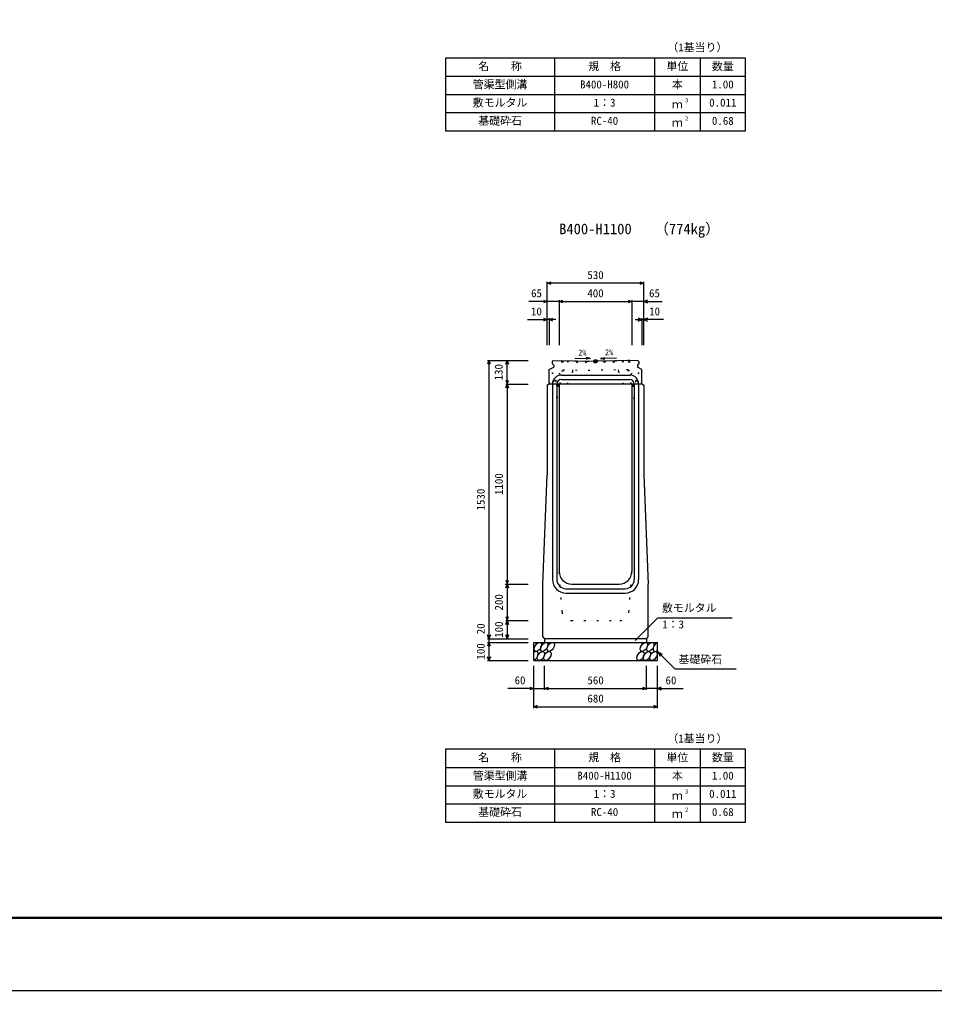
# Model space of a CAD drawing. Units: millimetres, scale not verified. Extents: x -12600 to 12600, y -5940 to 5940.
# Drawn here: x 1032 to 6064, y -5940 to -601 of the extents above; entities that cross this region are included whole.
import ezdxf
from ezdxf.enums import TextEntityAlignment as Align

# ---------------------------------------------------------------- set-up
doc = ezdxf.new("R2010")
doc.units = ezdxf.units.MM
doc.header["$LTSCALE"] = 40
doc.header["$PDMODE"] = 32
doc.header["$PDSIZE"] = 20
doc.linetypes.add('DOTTED', pattern=[1.75, 0.25, -1.5])
for name, color, linetype, lineweight in [('0-0_DIM', 7, 'Continuous', 25), ('0-1_Defpoints', 5, 'Continuous', 25), ('0-2_HATCH', 6, 'Continuous', 25), ('0-3_HYO', 3, 'Continuous', 25), ('0-4_HYO2', 4, 'Continuous', 25), ('0-5_OUTLINE', 3, 'Continuous', 25), ('0-6_OUTLINE2', 4, 'DOTTED', 25), ('0-7_TXT', 7, 'Continuous', 25), ('0-8_WAKU', 3, 'Continuous', 25)]:
    doc.layers.add(name, color=color, linetype=linetype, lineweight=lineweight)
doc.styles.add('ＭＳ ゴシック', font='')
doc.styles.get('ＭＳ ゴシック').set_extended_font_data('MS Gothic')

msp = doc.modelspace()

# ---------------------------------------------------------------- linework, layer by layer
at = {"layer": '0-0_DIM'}
for p, q in [((3935, -2391.54), (3935, -2044.04)), ((4465, -2051.54), (3935, -2051.54)), ((4465, -2391.54), (4465, -2044.04)), ((3935, -2151.54), (3833.02, -2151.54)), ((4000, -2151.54), (3935, -2151.54)), ((4000, -2144.04), (4000, -2391.54)), ((4000, -2151.54), (4400, -2151.54)), ((4400, -2144.04), (4400, -2391.54)), ((4465, -2151.54), (4400, -2151.54)), ((4465, -2151.54), (4566.98, -2151.54)), ((3826.62, -2251.54), (3935, -2251.54)), ((3945, -2251.54), (3935, -2251.54)), ((3945, -2244.04), (3945, -2391.54)), ((3981.3, -2251.54), (3945, -2251.54)), ((4418.7, -2251.54), (4455, -2251.54)), ((4455, -2244.04), (4455, -2391.54)), ((4455, -2251.54), (4465, -2251.54)), ((4573.38, -2251.54), (4465, -2251.54)), ((3606.5, -2475.54), (3829, -2475.54)), ((3614, -2475.54), (3614, -4005.54)), ((3714, -2605.54), (3714, -2475.54)), ((3706.5, -2605.54), (3829, -2605.54)), ((3703.25, -3705.54), (3825.75, -3705.54)), ((3706.5, -3705.54), (3829, -3705.54)), ((4417.11, -4016.35), (4543.34, -3890.11)), ((4543.34, -3890.11), (4951.24, -3890.11)), ((3706.5, -3905.54), (3829, -3905.54)), ((3714, -3905.54), (3714, -4005.54)), ((3606.5, -4005.54), (3829, -4005.54)), ((3606.5, -4025.54), (3829, -4025.54)), ((3614, -4005.54), (3614, -4025.54)), ((3614, -4025.54), (3614, -4125.54)), ((4540, -4075.54), (4635.76, -4171.29)), ((4540, -4075.54), (4565.98, -4090.54)), ((4540, -4075.54), (4555, -4101.52)), ((3606.5, -4125.54), (3829, -4125.54)), ((3860, -4386.9), (3860, -4155.54)), ((3920, -4286.9), (3920, -4155.54)), ((4480, -4286.9), (4480, -4155.54)), ((4540, -4386.9), (4540, -4155.54)), ((4635.76, -4171.29), (4973.31, -4171.29)), ((3860, -4279.4), (3718.21, -4279.4)), ((3860, -4279.4), (3920, -4279.4)), ((3920, -4279.4), (4480, -4279.4)), ((4540, -4279.4), (4480, -4279.4)), ((4540, -4279.4), (4681.79, -4279.4)), ((3860, -4379.4), (4540, -4379.4))]:
    msp.add_line(p, q, dxfattribs=at)
for points in [[(3956.14, -2059.23), (3935, -2051.54), (3956.14, -2043.84)], [(4443.86, -2043.84), (4465, -2051.54), (4443.86, -2059.23)], [(3913.86, -2143.84), (3935, -2151.54), (3913.86, -2159.23)], [(4021.14, -2159.23), (4000, -2151.54), (4021.14, -2143.84)], [(4378.86, -2143.84), (4400, -2151.54), (4378.86, -2159.23)], [(4486.14, -2143.84), (4465, -2151.54), (4486.14, -2159.23)], [(3913.86, -2243.84), (3935, -2251.54), (3913.86, -2259.23)], [(3966.14, -2259.23), (3945, -2251.54), (3966.14, -2243.84)], [(4433.86, -2259.23), (4455, -2251.54), (4433.86, -2243.84)], [(4486.14, -2243.84), (4465, -2251.54), (4486.14, -2259.23)], [(3621.7, -2496.68), (3614, -2475.54), (3606.3, -2496.68)], [(3706.3, -2496.68), (3714, -2475.54), (3721.7, -2496.68)], [(3706.3, -2584.39), (3714, -2605.54), (3721.7, -2584.39)], [(3706.3, -2626.68), (3714, -2605.54), (3721.7, -2626.68)], [(3714, -2605.54), (3714, -3705.54), (3714, -3905.54)], [(3706.3, -3684.39), (3714, -3705.54), (3721.7, -3684.39)], [(3706.3, -3726.68), (3714, -3705.54), (3721.7, -3726.68)], [(3706.3, -3884.39), (3714, -3905.54), (3721.7, -3884.39)], [(3706.3, -3926.68), (3714, -3905.54), (3721.7, -3926.68)], [(3621.7, -3984.39), (3614, -4005.54), (3606.3, -3984.39)], [(3721.7, -3984.39), (3714, -4005.54), (3706.3, -3984.39)], [(3621.7, -4046.68), (3614, -4025.54), (3606.3, -4046.68)], [(3621.7, -4104.39), (3614, -4125.54), (3606.3, -4104.39)], [(3838.86, -4271.71), (3860, -4279.4), (3838.86, -4287.1)], [(3941.14, -4287.1), (3920, -4279.4), (3941.14, -4271.71)], [(4458.86, -4271.71), (4480, -4279.4), (4458.86, -4287.1)], [(4561.14, -4271.71), (4540, -4279.4), (4561.14, -4287.1)], [(3881.14, -4387.1), (3860, -4379.4), (3881.14, -4371.71)], [(4518.86, -4371.71), (4540, -4379.4), (4518.86, -4387.1)]]:
    msp.add_lwpolyline(points, dxfattribs=at)
at = {"layer": '0-1_Defpoints'}
msp.add_lwpolyline([(-4200, -5940), (12600, -5940), (12600, 5940), (-4200, 5940)], close=True, dxfattribs=at)
at = {"layer": '0-2_HATCH', "linetype": 'DOTTED'}
for p, q in [((4013.5, -2476.88), (4013.5, -2532.89)), ((4013.5, -2476.88), (4200, -2480.54)), ((4019.5, -2477), (4019.5, -2527.01)), ((4047.9, -2486.04), (4052.23, -2481.88)), ((4052.23, -2481.88), (4048.07, -2477.56)), ((4143.72, -2483.68), (4147.88, -2488)), ((4147.88, -2488), (4152.21, -2483.84)), ((4195.76, -2484.78), (4200, -2480.54)), ((4200, -2489.02), (4195.76, -2484.78)), ((4386.5, -2476.64), (4200, -2480.54)), ((4200, -2480.54), (4204.24, -2484.78)), ((4204.24, -2484.78), (4200, -2489.02)), ((4250.16, -2487.97), (4245.83, -2483.82)), ((4254.32, -2483.65), (4250.16, -2487.97)), ((4345.81, -2481.73), (4349.97, -2477.4)), ((4350.14, -2485.88), (4345.81, -2481.73)), ((4380.5, -2476.76), (4380.5, -2526.77)), ((4386.5, -2476.64), (4386.5, -2532.65)), ((4013.5, -2532.89), (4073.5, -2534.07)), ((4019.5, -2527.01), (4199.02, -2530.53)), ((4073.5, -2528.07), (4073.5, -2534.07)), ((4380.5, -2526.77), (4201.05, -2530.53)), ((4326.5, -2533.9), (4326.5, -2527.9)), ((4386.5, -2532.65), (4326.5, -2533.9))]:
    msp.add_line(p, q, dxfattribs=at)
for points in [[(4048.07, -2477.56), (4043.74, -2481.71), (4047.9, -2486.04)], [(4152.21, -2483.84), (4148.05, -2479.52), (4143.72, -2483.68)], [(4245.83, -2483.82), (4249.99, -2479.49), (4254.32, -2483.65)], [(4349.97, -2477.4), (4354.29, -2481.56), (4350.14, -2485.88)]]:
    msp.add_lwpolyline(points, dxfattribs=at)
for points in [[(4102.22, -2482.86), (4098.06, -2478.54), (4093.73, -2482.7), (4097.89, -2487.02)], [(4295.82, -2482.77), (4299.98, -2478.45), (4304.3, -2482.6), (4300.15, -2486.93)]]:
    msp.add_lwpolyline(points, close=True, dxfattribs=at)
at = {"layer": '0-2_HATCH'}
for centre in [(3882.89, -4050.54), (3918.37, -4050.54), (3953.84, -4050.54), (4466.05, -4050.54), (4501.52, -4050.54), (3899.77, -4100.54), (3935.25, -4100.54), (4447.45, -4100.54), (4482.93, -4100.54), (4518.41, -4100.54)]:
    msp.add_ellipse(centre, major_axis=(14.54, 23.54), ratio=0.5792, dxfattribs=at)
for centre, start_param, end_param in [((4537, -4050.54), 0.6666252, 4.1103269), ((3864.3, -4100.54), 3.7419964, 7.318141)]:
    msp.add_ellipse(centre, major_axis=(14.54, 23.54), ratio=0.5792, start_param=start_param, end_param=end_param, dxfattribs=at)
msp.add_point((4199.99, -2480.54), dxfattribs=at)
at = {"layer": '0-3_HYO'}
for p, q in [((3975, -813.64), (3975, -1213.64)), ((4525, -813.64), (4525, -1213.64)), ((4775, -813.64), (4775, -1213.64)), ((3375, -913.64), (5025, -913.64)), ((3975, -4613.64), (3975, -5013.64)), ((4525, -4613.64), (4525, -5013.64)), ((4775, -4613.64), (4775, -5013.64)), ((3375, -4713.64), (5025, -4713.64))]:
    msp.add_line(p, q, dxfattribs=at)
for points in [[(3375, -1213.64), (5025, -1213.64), (5025, -813.64), (3375, -813.64)], [(3375, -5013.64), (5025, -5013.64), (5025, -4613.64), (3375, -4613.64)]]:
    msp.add_lwpolyline(points, close=True, dxfattribs=at)
at = {"layer": '0-4_HYO2'}
for p, q in [((3375, -1013.64), (5025, -1013.64)), ((3375, -1113.64), (5025, -1113.64)), ((3375, -4813.64), (5025, -4813.64)), ((3375, -4913.64), (5025, -4913.64))]:
    msp.add_line(p, q, dxfattribs=at)
at = {"layer": '0-5_OUTLINE'}
for p, q in [((3966.69, -2475.96), (3961, -2481.54)), ((3961, -2481.54), (3961, -2492.54)), ((3961, -2492.54), (3970, -2502.54)), ((3966.69, -2475.96), (4188, -2480.3)), ((3970, -2502.54), (3970, -2512.54)), ((4191, -2483.54), (4188, -2480.3)), ((4191, -2483.54), (4209, -2483.54)), ((4209, -2483.54), (4212, -2480.29)), ((4433, -2475.66), (4212, -2480.29)), ((4439, -2492.54), (4430, -2502.54)), ((4430, -2502.54), (4430, -2512.54)), ((4433, -2475.66), (4439, -2481.54)), ((4439, -2481.54), (4439, -2492.54)), ((3945, -2525.54), (3970, -2512.54)), ((3945, -2599.54), (3945, -2525.54)), ((4455, -2525.54), (4430, -2512.54)), ((4455, -2599.54), (4455, -2525.54)), ((3935, -2611.54), (3941, -2605.54)), ((3935, -2611.54), (3935, -3105.54)), ((4459, -2605.54), (3941, -2605.54)), ((3945, -2599.54), (3951, -2605.54)), ((4000, -2605.54), (4000, -3635.54)), ((4400, -2605.54), (4400, -3635.54)), ((4449, -2605.54), (4455, -2599.54)), ((4459, -2605.54), (4465, -2611.54)), ((4465, -2611.54), (4465, -3105.54)), ((3910, -3705.54), (3935, -3105.54)), ((4465, -3105.54), (4490, -3705.54)), ((3910, -3995.54), (3910, -3705.54)), ((4070, -3705.54), (4330, -3705.54)), ((4490, -3995.54), (4490, -3705.54)), ((3910, -3995.54), (3920, -4005.54)), ((4480, -4005.54), (4490, -3995.54)), ((3860, -4025.54), (4540, -4025.54)), ((3860, -4125.54), (3860, -4025.54)), ((4480, -4005.54), (3920, -4005.54)), ((3920, -4005.54), (3920, -4025.54)), ((4480, -4005.54), (4480, -4025.54)), ((4540, -4125.54), (4540, -4025.54)), ((3860, -4125.54), (4540, -4125.54))]:
    msp.add_line(p, q, dxfattribs=at)
for centre, start, end in [((4070, -3635.54), 180, 270), ((4330, -3635.54), 270, 0)]:
    msp.add_arc(centre, 70, start, end, dxfattribs=at)
at = {"layer": '0-6_OUTLINE2'}
for p, q in [((4009.21, -2605.54), (3946.6, -2524.71)), ((4052.18, -2605.54), (3968.59, -2513.27)), ((4073.5, -2533.9), (4058.5, -2605.54)), ((4326.5, -2533.9), (4341.5, -2605.54)), ((4347.82, -2605.54), (4431.41, -2513.27)), ((4390.79, -2605.54), (4453.4, -2524.71)), ((3993, -2610.04), (3936.5, -2610.04)), ((3969, -2585.04), (3981, -2585.04)), ((3969, -2585.04), (3969, -2610.04)), ((3981, -2585.04), (3981, -2610.04)), ((3993, -2610.04), (3993, -2680.04)), ((4407, -2610.54), (4464, -2610.54)), ((4407, -2610.54), (4407, -2680.54)), ((4419, -2585.54), (4431, -2585.54)), ((4419, -2585.54), (4419, -2610.54)), ((4431, -2585.54), (4431, -2610.54)), ((3993, -2680.04), (3935, -2680.04)), ((4407, -2680.54), (4465, -2680.54)), ((4016.57, -3859.23), (4000, -3635.54)), ((4383.43, -3859.23), (4400, -3635.54)), ((4066.43, -3905.54), (4333.57, -3905.54))]:
    msp.add_line(p, q, dxfattribs=at)
at = {"layer": '0-6_OUTLINE2', "linetype": 'Continuous'}
for p, q in [((4012, -2556.54), (4388, -2556.54)), ((3963, -2605.54), (3963, -3680.54)), ((3987, -2605.54), (3987, -3680.54)), ((4012, -2580.54), (4388, -2580.54)), ((4413, -2605.54), (4413, -3680.54)), ((4437, -2605.54), (4437, -3680.54)), ((4037, -3730.54), (4363, -3730.54)), ((4037, -3754.54), (4363, -3754.54))]:
    msp.add_line(p, q, dxfattribs=at)
for centre, radius, start, end in [((4012, -2605.54), 49, 90, 180), ((4388, -2605.54), 49, 0, 90), ((4012, -2605.54), 25, 90, 180), ((4388, -2605.54), 25, 0, 90), ((4037, -3680.54), 74, 180, 270), ((4037, -3680.54), 50, 180, 270), ((4363, -3680.54), 50, 270, 0), ((4363, -3680.54), 74, 270, 0)]:
    msp.add_arc(centre, radius, start, end, dxfattribs=at)
at = {"layer": '0-6_OUTLINE2'}
for centre, start, end in [((4066.43, -3855.54), 184.23639, 270), ((4333.57, -3855.54), 270, 355.76361)]:
    msp.add_arc(centre, 50, start, end, dxfattribs=at)
at = {"layer": '0-7_TXT'}
for p, q in [((4085.37, -2464.11), (4172.78, -2464.96)), ((4172.78, -2464.96), (4149.11, -2468.9)), ((4172.78, -2464.96), (4149.19, -2460.56)), ((4227.27, -2464.79), (4250.95, -2468.73))]:
    msp.add_line(p, q, dxfattribs=at)
msp.add_lwpolyline([(4315.15, -2463.93), (4227.27, -2464.79), (4250.86, -2460.39)], dxfattribs=at)
at = {"layer": '0-8_WAKU', "lineweight": 50}
msp.add_lwpolyline([(-3800, -5540), (12200, -5540), (12200, 5540), (-3800, 5540)], close=True, dxfattribs=at)

# ---------------------------------------------------------------- texts
at = {"layer": '0-0_DIM', "style": 'ＭＳ ゴシック'}
for s, p in [('530', (4155, -2041.54)), ('65', (3845.68, -2141.54)), ('400', (4155, -2141.54)), ('65', (4494.32, -2141.54)), ('10', (3845.16, -2241.54)), ('10', (4494.84, -2241.54)), ('敷モルタル', (4565.38, -3871.38)), ('1：3', (4566.38, -3962.07)), ('基礎砕石', (4656.32, -4154.12)), ('60', (3755, -4269.4)), ('560', (4155.53, -4269.4)), ('60', (4585, -4269.4)), ('680', (4155.53, -4369.4))]:
    msp.add_text(s, height=43.99, dxfattribs=at).set_placement(p, align=Align.BOTTOM_LEFT)
for s, p in [('130', (3702.16, -2585.54)), ('1100', (3704, -3215.54)), ('1530', (3604, -3300.54)), ('200', (3704, -3850.54)), ('20', (3604, -3981.22)), ('100', (3704, -4000.54)), ('100', (3604, -4120.54))]:
    msp.add_text(s, height=43.99, rotation=90, dxfattribs=at).set_placement(p, align=Align.BOTTOM_LEFT)
at = {"layer": '0-7_TXT', "style": 'ＭＳ ゴシック'}
for s, height, p in [('（1基当り）', 43.99, (4595, -789.64)), ('名\u3000\u3000称', 43.99, (3555, -893.64)), ('規\u3000格', 43.99, (4160, -893.64)), ('単位', 43.99, (4590, -893.64)), ('数量', 43.99, (4840, -893.64)), ('管渠型側溝', 43.99, (3525, -993.64)), ('B400-H800', 43.99, (4115, -993.64)), ('本', 43.99, (4620, -993.64)), ('1.00', 43.99, (4840, -993.64)), ('敷モルタル', 43.99, (3525, -1093.64)), ('1：3', 43.99, (4190, -1093.64)), ('ｍ', 43.99, (4620, -1103.64)), ('３', 21.99, (4685.54, -1063.27)), ('0.011', 43.99, (4825, -1093.64)), ('基礎砕石', 43.99, (3555, -1193.64)), ('RC-40', 43.99, (4175, -1193.64)), ('ｍ', 43.99, (4620, -1203.64)), ('２', 21.99, (4685.54, -1163.27)), ('0.68', 43.99, (4840, -1193.64)), ('B400-H1100', 58.65, (4000, -1799.56)), ('（774kg）', 58.65, (4523.7, -1799.56)), ('2%', 32.99, (4105.21, -2459.01)), ('2%', 32.99, (4252.05, -2457.15)), ('（1基当り）', 43.99, (4595, -4589.64)), ('名\u3000\u3000称', 43.99, (3555, -4693.64)), ('規\u3000格', 43.99, (4160, -4693.64)), ('単位', 43.99, (4590, -4693.64)), ('数量', 43.99, (4840, -4693.64)), ('管渠型側溝', 43.99, (3525, -4793.64)), ('B400-H1100', 43.99, (4100, -4793.64)), ('本', 43.99, (4620, -4793.64)), ('1.00', 43.99, (4840, -4793.64)), ('敷モルタル', 43.99, (3525, -4893.64)), ('1：3', 43.99, (4190, -4893.64)), ('ｍ', 43.99, (4620, -4903.64)), ('３', 21.99, (4685.54, -4863.27)), ('0.011', 43.99, (4825, -4893.64)), ('基礎砕石', 43.99, (3555, -4993.64)), ('RC-40', 43.99, (4175, -4993.64)), ('ｍ', 43.99, (4620, -5003.64)), ('２', 21.99, (4685.54, -4963.27)), ('0.68', 43.99, (4840, -4993.64))]:
    msp.add_text(s, height=height, dxfattribs=at).set_placement(p, align=Align.BOTTOM_LEFT)

doc.saveas('drawing.dxf')
